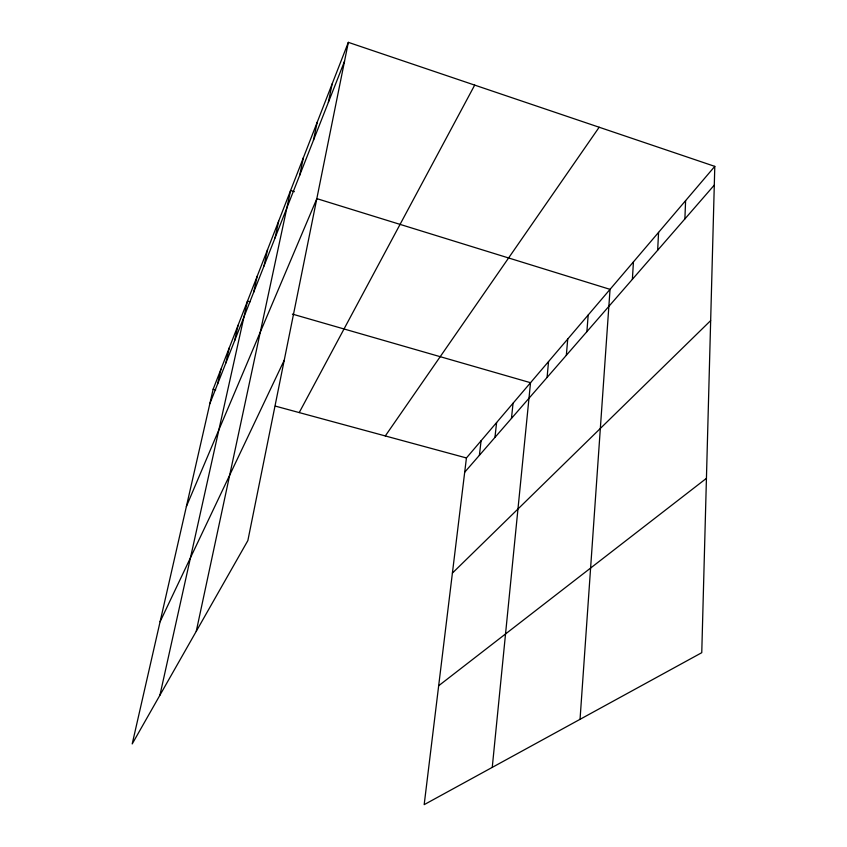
<?xml version="1.0" encoding="UTF-8"?>
<svg xmlns="http://www.w3.org/2000/svg" width="847" height="847" viewBox="0 0 847 847"><rect width="100%" height="100%" fill="white"/><g stroke="black" fill="none" stroke-linecap="round" stroke-linejoin="round"><path stroke-width="1.27" d="M714.794 166.372L701.761 652.688L424.178 804.65L466.432 457.962L714.794 166.372L348.339 42.35L213.148 389.218L132.206 743.931L247.864 540.566L348.339 42.35M684.884 218.928L685.604 200.644M657.664 250.246L658.564 232.385M632.381 279.319L633.44 261.882M580.047 719.325L610.041 289.356L316.969 198.674M586.886 331.664L588.189 315.02M566.336 355.295L567.734 339.022M547.077 377.455L548.549 361.542M492.255 767.382L530.529 382.706L292.406 314.099M511.45 418.439L513.06 403.225M494.944 437.423L496.607 422.537M479.391 455.315L481.085 440.747M328.35 102.402L332.14 83.906M313.443 140.306L317.212 122.222M299.669 175.329L303.406 157.648M196.271 631.28L290.595 190.511L294.364 191.676M275.031 237.975L278.684 221.078M263.968 266.096L267.578 249.569M253.634 292.374L257.192 276.207M159.924 695.207L247.472 301.151L249.971 301.871M234.619 340.727L238.081 325.259M225.853 363.014L229.262 347.884M217.605 383.977L220.961 369.165M209.844 403.712L344.528 61.259M186.382 506.517L316.81 198.738M160.083 621.772L284.232 360.229M299.224 412.584L474.691 85.113M385.3 435.94L599.168 127.241M464.696 472.213L714.286 185.101M452.404 573.091L710.654 320.6M438.672 685.742L706.43 478.343M213.148 389.218L215.699 389.906M275.349 406.105L466.432 457.962"/></g></svg>
